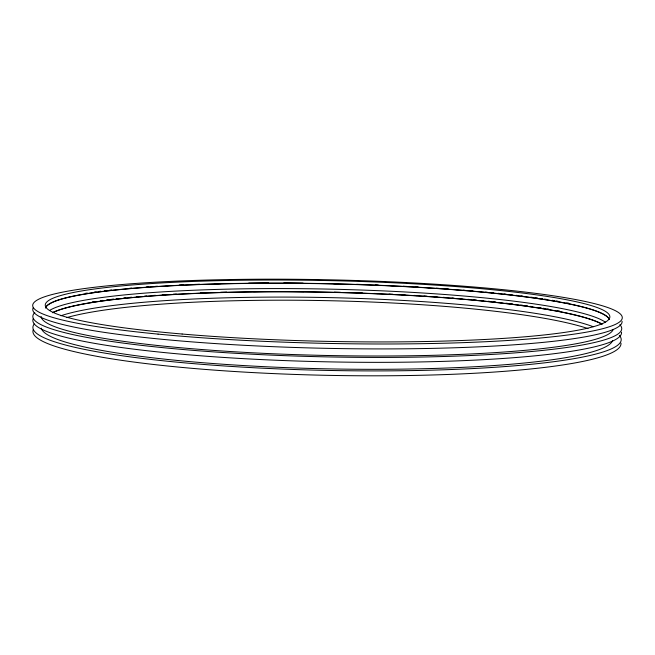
<?xml version="1.0" encoding="UTF-8"?>
<svg xmlns="http://www.w3.org/2000/svg" width="655" height="655" viewBox="0 0 655 655"><rect width="100%" height="100%" fill="white"/><g stroke="black" fill="none" stroke-linecap="round" stroke-linejoin="round"><path stroke-width="0.98" d="M619.303 335.368A294.21 36.877 1.2 0 1 329.809 370.468A294.21 36.877 1.2 0 1 34.232 323.996M620.981 343.122A294.095 37.802 1.2 0 1 320.934 375.192A294.095 37.802 1.2 0 1 33.348 329.465M60.899 315.767A281.806 35.239 1.2 0 1 326.96 297.558A281.806 35.239 1.2 0 1 593.168 326.714M66.695 317.626A281.699 36.123 1.2 0 1 327.918 300.678A281.699 36.123 1.2 0 1 587.985 328.589M612.638 340.551A285.932 35.788 1.2 0 1 324.446 368.781A285.932 35.788 1.2 0 1 41.298 328.114M92.257 301.865A286.112 34.265 1.2 0 1 94.263 301.562M100.837 300.645A286.112 34.265 1.2 0 1 102.761 300.383M106.691 299.884A286.112 34.265 1.2 0 1 108.689 299.638M111.62 299.294A286.112 34.265 1.2 0 1 113.602 299.065M116.606 298.729A286.112 34.265 1.2 0 1 118.637 298.508M123.787 297.976A286.112 34.265 1.2 0 1 125.744 297.779M129.706 297.395A286.112 34.265 1.2 0 1 131.712 297.214M136.789 296.764A286.112 34.265 1.2 0 1 138.844 296.584M144.657 296.109A286.112 34.265 1.2 0 1 146.589 295.962M152.459 295.528A286.112 34.265 1.2 0 1 155.431 295.315M162.317 294.856A286.112 34.265 1.2 0 1 165.281 294.668M173.288 294.201A286.112 34.265 1.2 0 1 176.326 294.038M186.298 293.53A286.112 34.265 1.2 0 1 189.336 293.391M200.446 292.924A286.112 34.265 1.2 0 1 205.465 292.744M220.637 292.261A286.112 34.265 1.2 0 1 226.63 292.105M253.534 291.631A286.112 34.265 1.2 0 1 274.543 291.491M283.631 291.5A286.112 34.265 1.2 0 1 303.945 291.631M334.377 292.155A286.112 34.265 1.2 0 1 340.404 292.302M356.426 292.777A286.112 34.265 1.2 0 1 362.33 292.981M374.111 293.432A286.112 34.265 1.2 0 1 378.025 293.587M389.005 294.079A286.112 34.265 1.2 0 1 392.984 294.275M401.933 294.725A286.112 34.265 1.2 0 1 404.954 294.889M413.993 295.405A286.112 34.265 1.2 0 1 416.989 295.585M423.99 296.019A286.112 34.265 1.2 0 1 427.019 296.207M434.044 296.682A286.112 34.265 1.2 0 1 437.041 296.887M443.026 297.321A286.112 34.265 1.2 0 1 446.039 297.55M452.032 298.009A286.112 34.265 1.2 0 1 454.021 298.164M459.949 298.647A286.112 34.265 1.2 0 1 461.914 298.811M467.768 299.319A286.112 34.265 1.2 0 1 469.709 299.491M473.565 299.843A286.112 34.265 1.2 0 1 476.439 300.113M481.286 300.571A286.112 34.265 1.2 0 1 483.243 300.768M488.098 301.251A286.112 34.265 1.2 0 1 490.022 301.447M493.845 301.849A286.112 34.265 1.2 0 1 495.745 302.053M499.757 302.495A286.112 34.265 1.2 0 1 501.796 302.725M505.832 303.183A286.112 34.265 1.2 0 1 507.838 303.421M510.818 303.781A286.112 34.265 1.2 0 1 512.783 304.018M515.739 304.387A286.112 34.265 1.2 0 1 517.728 304.64M520.692 305.017A286.112 34.265 1.2 0 1 522.649 305.279M525.564 305.672A286.112 34.265 1.2 0 1 527.488 305.934M530.345 306.335A286.112 34.265 1.2 0 1 532.228 306.597M539.229 307.637A286.112 34.265 1.2 0 1 541.194 307.94M543.134 308.243A286.112 34.265 1.2 0 1 545.058 308.554M546.958 308.865A286.112 34.265 1.2 0 1 548.841 309.176M557.708 310.732A286.112 34.265 1.2 0 1 559.607 311.084M52.58 312.746A281.986 33.741 1.2 0 1 327.615 292.302A281.986 33.741 1.2 0 1 602.019 324.184M613.17 329.539A286.227 33.34 1.2 0 1 321.818 355.37A286.227 33.34 1.2 0 1 41.134 316.447M85.428 293.334A286.415 31.808 1.2 0 1 87.336 293.047M94.255 292.056A286.415 31.808 1.2 0 1 96.097 291.811M98.921 291.45A286.415 31.808 1.2 0 1 100.829 291.213M104.718 290.746A286.415 31.808 1.2 0 1 106.691 290.517M109.655 290.19A286.415 31.808 1.2 0 1 111.62 289.977M129.723 288.241A286.415 31.808 1.2 0 1 131.737 288.077M137.837 287.586A286.415 31.808 1.2 0 1 139.9 287.43M146.622 286.939A286.415 31.808 1.2 0 1 148.57 286.8M155.472 286.35A286.415 31.808 1.2 0 1 157.462 286.227M166.321 285.711A286.415 31.808 1.2 0 1 170.325 285.498M179.355 285.056A286.415 31.808 1.2 0 1 183.351 284.876M194.486 284.417A286.415 31.808 1.2 0 1 199.521 284.237M214.684 283.771A286.415 31.808 1.2 0 1 220.727 283.615M248.703 283.132A286.415 31.808 1.2 0 1 268.624 282.993M283.779 283.001A286.415 31.808 1.2 0 1 303.085 283.148M333.559 283.672A286.415 31.808 1.2 0 1 338.578 283.787M356.623 284.303A286.415 31.808 1.2 0 1 361.552 284.466M375.307 284.974A286.415 31.808 1.2 0 1 378.238 285.089M390.233 285.605A286.415 31.808 1.2 0 1 393.213 285.744M403.185 286.235A286.415 31.808 1.2 0 1 407.214 286.448M415.237 286.882A286.415 31.808 1.2 0 1 418.234 287.054M426.274 287.537A286.415 31.808 1.2 0 1 429.295 287.725M436.312 288.175A286.415 31.808 1.2 0 1 439.3 288.38M445.31 288.798A286.415 31.808 1.2 0 1 448.323 289.011M455.307 289.526A286.415 31.808 1.2 0 1 457.28 289.682M463.183 290.149A286.415 31.808 1.2 0 1 465.14 290.304M470.978 290.787A286.415 31.808 1.2 0 1 472.91 290.959M478.658 291.459A286.415 31.808 1.2 0 1 480.623 291.639M485.511 292.089A286.415 31.808 1.2 0 1 487.451 292.277M491.307 292.646A286.415 31.808 1.2 0 1 493.223 292.842M498.046 293.325A286.415 31.808 1.2 0 1 500.092 293.538M504.153 293.972A286.415 31.808 1.2 0 1 506.176 294.193M510.171 294.635A286.415 31.808 1.2 0 1 512.153 294.856M516.091 295.315A286.415 31.808 1.2 0 1 518.089 295.552M521.053 295.913A286.415 31.808 1.2 0 1 523.009 296.158M530.714 297.149A286.415 31.808 1.2 0 1 532.605 297.403M535.626 297.812A286.415 31.808 1.2 0 1 537.632 298.09M540.596 298.516A286.415 31.808 1.2 0 1 542.553 298.803M544.485 299.089A286.415 31.808 1.2 0 1 546.401 299.376M552.247 300.293A286.415 31.808 1.2 0 1 554.22 300.62M556.177 300.94A286.415 31.808 1.2 0 1 558.109 301.267M566.755 302.831A286.415 31.808 1.2 0 1 568.81 303.224M50.124 310.126A282.1 32.832 1.2 0 1 330.652 289.158A282.1 32.832 1.2 0 1 605.629 322.375M45.482 307.956A282.28 31.325 1.2 0 1 325.731 283.779A282.28 31.325 1.2 0 1 609.224 319.239M619.827 324.683A294.521 34.347 1.2 0 1 327.041 356.893A294.521 34.347 1.2 0 1 34.797 312.541M621.521 332.191A294.406 35.272 1.2 0 1 321.212 361.699A294.406 35.272 1.2 0 1 33.274 318.617M52.58 312.582A281.994 33.708 1.2 0 1 327.615 292.171A281.994 33.708 1.2 0 1 602.027 324.02M622.053 321.277A294.717 32.742 1.2 0 1 321.49 348.223A294.717 32.742 1.2 0 1 33.192 307.776M45.482 307.784A282.28 31.284 1.2 0 1 325.731 283.64A282.28 31.284 1.2 0 1 609.232 319.067M158.051 334.115A294.824 31.808 1.2 0 0 621.112 320.491A294.824 31.808 1.2 0 0 203.377 280.16A294.824 31.808 1.2 0 0 158.051 334.115M182.115 334.025A282.387 30.4 1.2 0 0 609.813 317.348A282.387 30.4 1.2 0 0 190.646 281.552A282.387 30.4 1.2 0 0 182.115 334.025"/></g></svg>
